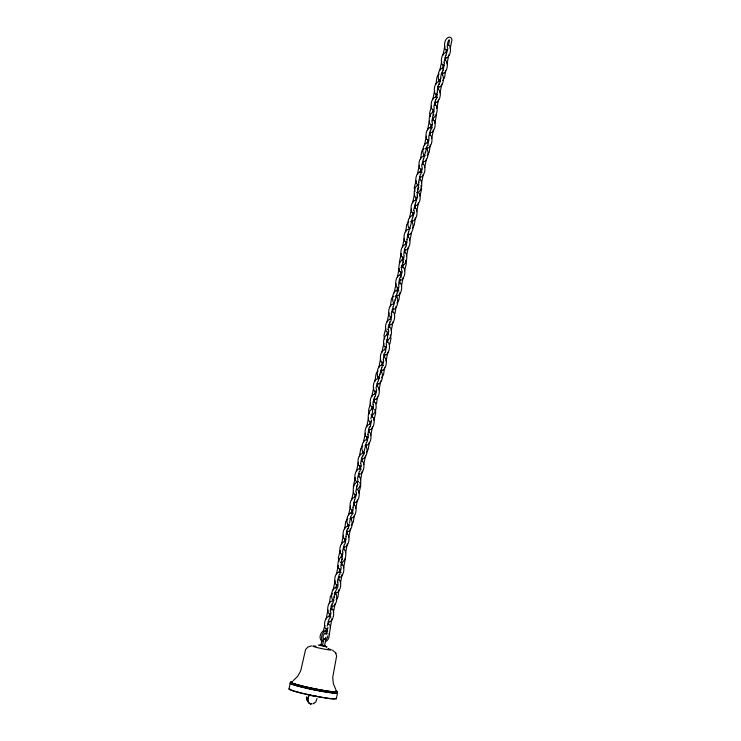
<?xml version="1.0" encoding="UTF-8"?>
<svg xmlns="http://www.w3.org/2000/svg" width="741" height="741" viewBox="0 0 741 741"><rect width="100%" height="100%" fill="white"/><g stroke="black" fill="none" stroke-linecap="round" stroke-linejoin="round"><path stroke-width="1.11" d="M334.154 596.468L333.107 602.544L332.264 603.572M363.442 442.192L365.35 433.263M379.79 374.149L378.475 380.957M425.427 151.822L423.639 159.037M334.274 597.394C334.015 589.188 339.035 590.281 337.813 582.37L337.461 580.972L339.202 574.636M335.191 603.572L333.404 612.288M349.613 522.674L350.669 516.625L352.318 514.18L353.151 507.65M354.402 515.208L353.253 522.34L351.206 525.332M359.876 471.406L361.275 465.311L360.608 463.486L361.756 457.392L363.034 456.002L364.442 449.917M364.572 449.796L366.341 442.442M365.489 455.974L363.701 464.69M369.361 442.34L368.212 449.463L366.425 452.205M387.858 352.216L386.07 360.923M393.008 321.927L391.22 330.634M403.197 277.486L401.409 286.193M408.347 247.207L406.559 255.914M410.588 225.625L412.357 218.262M423.306 174.33L421.518 183.036M425.556 152.748L426.603 146.699L427.844 145.264M426.464 158.926L424.676 167.642M440.886 78.027C440.135 75.684 443.238 69.302 442.849 70.673L443.22 70.59M441.803 84.205L440.015 92.921M445.674 70.562L444.526 77.694L442.738 80.436M317.009 698.541L315.722 702.079L312.906 703.802M288.999 689.047L290.185 683.276M323.196 631.425L324.864 625.302M326.577 631.647A5.363 3.668 -74.5 0 0 321.001 633.444A5.363 3.668 -74.5 0 0 321.603 640.789L321.159 645.216M323.502 645.717L325.188 645.911L322.465 645.522L323.798 639.196L324.447 638.974A3.316 2.269 -74.5 0 0 325.901 637.149M325.827 631.804L326.448 628.785M328.995 616.401L329.402 614.391M341.166 557.075L341.786 554.064M344.324 541.68L344.945 538.661M347.492 526.277L347.9 524.267M359.292 468.803L359.904 465.783M362.451 453.399L362.858 451.389M371.463 409.486L372.084 406.466M374.622 394.082L375.242 391.063M377.79 378.679L378.197 376.669M386.802 334.747L387.219 332.737M389.97 319.352L390.581 316.333M402.141 260.026L402.761 257.016M405.308 244.632L405.92 241.612M420.054 172.755L420.675 169.745M423.426 156.351L423.833 154.341M432.438 112.428L433.059 109.418M435.597 97.034L436.217 94.014M438.765 81.63L439.172 79.62M328.513 624.32L329.134 621.31M331.468 609.926L332.292 605.906M335.821 588.363L336.646 584.343M339.183 571.959L339.804 568.94M343.852 549.6L344.472 546.589M347.01 534.205L347.631 531.186M351.16 513.643L351.771 510.623M354.522 497.239L355.143 494.219M358.811 476.732L359.431 473.712M361.969 461.328L362.59 458.309M366.323 439.765L366.943 436.745M369.481 424.361L370.102 421.342M374.149 402.002L374.77 398.991M377.308 386.607L377.929 383.588M381.661 365.044L382.282 362.025M384.82 349.641L385.237 347.631M389.488 327.272L390.109 324.262M392.656 311.878L393.267 308.858M396.796 291.315L397.621 287.295M400.159 274.911L400.779 271.891M404.827 252.551L405.447 249.541M407.985 237.157L408.606 234.137M412.339 215.585L412.959 212.574M415.497 200.19L416.118 197.171M419.786 179.674L420.406 176.664M422.954 164.28L423.565 161.26M427.298 142.717L427.918 139.697M430.252 128.323L430.873 125.303M435.124 104.953L435.745 101.943M438.283 89.559L438.904 86.54M442.433 68.996L443.257 64.976M445.795 52.592L446.415 49.573M326.79 633.342L327.874 627.432M349.27 523.794L348.446 527.824L346.797 530.269L345.936 536.623M357.495 483.734L357.912 479.214M372.427 411.023L373.455 405.994L373.158 404.354M410.458 225.746L408.68 231.914M440.756 78.148L439.719 83.177L438.07 85.623L437.209 91.977M325.818 639.455L324.521 645.754L320.297 644.929L321.001 644.92M335.756 594.282L336.164 592.263M338.711 579.888L339.332 576.868M341.666 565.494L342.286 562.475M351.095 519.552L351.503 517.542M354.05 505.158L354.67 502.148M366.054 446.684L366.462 444.665M369.009 432.29L369.629 429.271M372.167 416.887L372.584 414.877M381.393 371.963L381.8 369.944M384.347 357.56L384.968 354.55M387.506 342.166L387.923 340.156M396.731 297.224L397.139 295.214M399.482 283.84L400.307 279.82M402.845 267.436L403.465 264.417M412.07 222.504L412.478 220.494M415.025 208.11L415.645 205.1M427.029 149.626L427.437 147.616M429.984 135.233L430.604 132.222M432.939 120.839L433.559 117.828M442.368 74.906L442.775 72.896M445.322 60.512L445.943 57.502M448.481 45.118C451.417 34.197 446.341 42.719 447.407 47.535M329.356 634.064L330.495 626.895L329.726 625.043L328.078 623.959M376.521 403.78L377.604 396.407M395.018 313.647L396.102 306.274M411.477 233.471L409.717 240.519M389.868 343.935L390.989 338.48L390.266 335.034M336.312 698.763L337.498 692.992M306.561 696.873L306.524 700.189M450.213 48.48L452.001 39.764L451.241 37.986L449.62 37.05C444.619 37.624 443.526 45.405 445.295 49.314L447.351 50.231M447.045 63.874L448.777 54.917M436.857 108.316L438.579 99.359M434.874 123.201L436.597 114.234M431.707 138.595L433.439 129.638M417.961 188.779L418.943 187.214M419.915 196.078L421.666 189.029L420.944 185.583M416.748 211.472L418.48 202.515M404.577 270.798L406.337 263.75L405.605 260.304M387.682 337.257L386.089 344.361M379.04 389.97L380.763 381.004M373.899 420.249L375.65 413.2L375.622 411.283L374.594 409.532M370.732 435.643L372.464 426.686M360.543 480.085L362.266 471.128M358.94 493.126L360.691 486.077L360.663 484.16L359.635 482.41M355.773 508.521L357.505 499.564M348.742 537.568L350.465 528.602M345.584 552.962L347.307 544.005M343.602 567.847L345.325 558.881M340.434 583.241L342.166 574.284M330.245 627.683L331.968 618.726M443.201 70.478L444.424 63.004M429.363 121.024L427.622 129.907M433.003 114.92L434.226 107.445M416.016 180.869L414.247 187.862L414.997 191.428M417.665 189.64L418.063 188.696M404.215 238.343L402.474 247.216M399.066 268.622L397.324 277.505M402.706 262.518L404.188 255.654M385.718 328.467L383.949 335.46L384.699 339.026M387.367 337.238L388.793 331.264L388.127 329.439M380.568 358.755L378.827 367.629M367.925 434.708L368.786 428.354L370.444 425.899L371.528 419.99M356.69 486.689L357.088 485.744M341.731 559.566L342.953 552.091M327.902 610.112L326.16 618.994M308.117 701.523A5.363 3.501 -74.9 0 0 308.812 702.848L308.858 702.866A5.363 3.668 -74.5 0 1 308.265 701.903L307.923 700.708A5.363 3.668 -74.5 0 1 309.136 695.382L309.655 694.502M444.832 46.09L442.961 55.186M441.664 61.494L439.802 70.58M434.634 90.532L432.772 99.618M431.475 105.935L429.585 113.141L430.326 116.707M426.325 136.214L424.463 145.301M419.295 165.252L417.433 174.348M420.953 174.024L422.259 168.263L421.694 165.373L423.444 159.028M414.534 193.688L412.663 202.784M411.366 209.092L409.504 218.178M401.177 253.533L399.306 262.62M396.027 283.812L394.166 292.899M388.997 312.85L387.135 321.946M383.857 343.139L381.986 352.234M373.659 387.58L371.797 396.676M370.5 402.984L368.61 410.199L369.351 413.756M368.518 417.868L366.647 426.955M370.046 426.844L370.065 426.964M367.008 442.034L368.314 436.273L368.008 434.634M358.32 462.301L356.458 471.396M355.161 477.704L353.29 486.791M353.559 490.737L351.688 499.832M350.391 506.14L348.529 515.227M343.361 535.178L341.499 544.274M340.202 550.582L338.313 557.788L339.054 561.354M338.22 565.457L336.349 574.553M335.052 580.861L333.191 589.947M329.68 618.67L330.986 612.909L330.31 611.084M316.37 696.197L309.136 695.382A5.363 3.501 -74.9 0 0 308.015 701.125M433.902 114.336L432.92 115.902L431.892 120.931L432.448 123.821L431.04 129.916M412.441 228.033L414.228 225.283L415.312 217.91M403.604 261.934L402.622 263.5L401.427 269.631M357.968 484.262L356.986 485.827L355.791 491.959M342.629 558.983L341.647 560.548L340.795 566.902M336.127 599.802L337.915 597.061L338.998 589.688M445.813 55.269L443.905 62.707M435.625 99.711L433.791 106.815M430.475 129.99L428.65 137.094M427.14 155.406L429.187 152.414L430.271 145.032M420.286 174.431L418.711 182.101M415.516 202.867L413.608 210.305M408.486 231.905L406.911 239.575M407.087 239.649L406.263 246.169L404.614 248.615L403.752 254.969M397.019 292.982L395.194 300.096M393.147 306.626L391.239 314.073M396.843 303.004L398.89 300.012L399.983 292.63M381.68 367.721L379.855 374.826M381.504 377.734L383.551 374.742L384.635 367.369M377.808 381.356L376.058 387.7L376.613 390.59L375.215 396.685M374.65 396.759L372.899 403.095L373.14 404.429M372.667 411.635L370.833 418.748M359.311 471.48L357.477 478.584M354.541 499.916L352.966 507.585M344.352 544.357L342.435 551.795M329.013 619.078L327.179 626.182M446.008 55.269L447.786 49.101L447.583 47.609M439.098 74.007L437.023 76.888L435.93 84.224M435.81 99.711L436.56 98.572L437.385 92.051M415.71 202.867L417.489 196.698L417.285 195.207M412.552 218.271L414.33 212.102L414.126 210.601M408.8 221.605L406.726 224.486L405.633 231.822M393.341 306.635L395.175 299.577M378.123 371.056L376.048 373.936L374.955 381.272M381.874 367.721L383.653 361.552L383.449 360.052M362.784 445.776L360.71 448.657L359.617 455.993M354.735 499.916L356.514 493.747L356.31 492.256M347.825 518.654L345.751 521.534L344.658 528.87M344.537 544.357L345.287 543.218L346.112 536.697M332.487 593.374L330.412 596.255L329.319 603.591M311.489 645.865L307.913 647.004L305.561 649.625L300.744 670.735L297.687 676.32L293.195 680.692M313.36 703.672L313.832 703.487M325.373 641.604L325.66 641.53A5.363 3.668 -74.5 0 0 329.004 633.796M418.887 184.666C414.293 185.796 413.256 193.049 414.997 196.911L417.053 197.828M405.327 247.309L405.41 247.207M385.366 352.188L384.125 353.633L383.264 359.987M362.469 456.076L362.562 455.974M342.574 556.435C337.979 557.565 336.942 564.827 338.683 568.69L340.74 569.597M433.522 117.652L433.893 117.578C437.014 114.92 438.061 109.381 436.338 105.676L434.689 104.592M427.881 145.31L429.085 137.724M424.13 148.654L422.453 149.858L421.685 151.609L420.592 158.945M397.584 292.908L399.047 285.943M393.832 296.243L392.156 297.456L391.387 299.207L390.294 306.542M385.403 352.244L386.607 344.658M357.208 489.421L357.579 489.347C360.7 486.689 361.747 481.15 360.024 477.445L358.375 476.361M339.767 574.562L341.231 567.587M438.857 84.279L439.45 83.9L438.876 84.205M416.637 192.512L418.554 192.299C421.675 189.64 422.722 184.101 420.999 180.396L419.35 179.313M401.678 265.389L403.595 265.176C406.716 262.518 407.763 256.979 406.04 253.274L404.391 252.19M400.862 267.205L402.409 267.066L404.058 268.149C405.781 271.854 404.734 277.403 401.613 280.052L399.325 280.089M390.062 321.992L390.174 322.029C390.516 320.538 387.126 328.328 388.414 329.699L388.071 329.467M386.339 340.11L388.256 339.897C391.378 337.238 392.424 331.699 390.702 327.994L389.053 326.911M371 414.84L372.918 414.627C376.039 411.968 377.086 406.429 375.363 402.724L373.714 401.641M332.246 603.646L332.737 603.6L331.459 604.989L330.254 611.121M323.224 639.27L323.836 639.233M446.462 52.454C441.451 53.028 440.367 60.799 442.136 64.717L444.192 65.634M443.303 67.848C438.292 68.422 437.199 76.203 438.978 80.121L440.589 81.047M439.432 81.491C434.421 82.066 433.328 89.846 435.097 93.755L437.153 94.672M433.994 110.076L431.938 109.159C430.169 105.241 431.262 97.469 436.264 96.895L437.551 97.599M434.282 111.771C429.28 112.345 428.187 120.125 429.956 124.043L432.012 124.951M428.854 140.355L426.797 139.438C425.028 135.52 426.112 127.748 431.123 127.174L432.401 127.878M427.965 142.568C422.954 143.143 421.861 150.923 423.639 154.841L425.251 155.777M424.093 156.212C419.082 156.786 417.989 164.567 419.767 168.476L421.814 169.393M418.656 184.796L416.599 183.879C414.83 179.961 415.923 172.19 420.934 171.616L422.213 172.32M416.164 200.051C411.153 200.626 410.069 208.397 411.839 212.315L413.895 213.232M413.006 215.446C407.995 216.02 406.902 223.801 408.68 227.719L410.292 228.645M409.134 229.089C404.123 229.664 403.03 237.435 404.799 241.353L406.855 242.27M405.966 244.493C400.964 245.058 399.871 252.838 401.641 256.757L403.697 257.664M403.984 259.369C398.982 259.943 397.889 267.723 399.658 271.632L401.715 272.549M400.825 274.772C395.814 275.346 394.731 283.118 396.5 287.036L398.556 287.953M393.795 303.81C388.784 304.384 387.691 312.165 389.47 316.074L391.517 316.991M390.637 319.214C385.626 319.788 384.533 327.559 386.302 331.477L388.358 332.394M390.072 321.927L390.924 320.89L391.748 314.369M388.645 334.098C383.643 334.673 382.551 342.453 384.32 346.371L386.376 347.279M385.487 349.502C380.476 350.076 379.383 357.847 381.161 361.765L383.217 362.682M378.456 378.54C373.445 379.114 372.353 386.895 374.122 390.813L376.178 391.72M375.289 393.943C370.287 394.518 369.194 402.289 370.963 406.207L373.019 407.124M373.307 408.819C368.305 409.393 367.212 417.174 368.981 421.092L371.037 422M370.148 424.223C365.137 424.797 364.053 432.568 365.822 436.486L367.879 437.403M366.99 439.617C361.978 440.191 360.886 447.972 362.664 451.89L364.276 452.825M360.839 466.441L358.792 465.533C357.014 461.615 358.107 453.835 363.118 453.26L364.396 453.974M357.681 481.845L355.624 480.928C353.855 477.009 354.948 469.238 359.95 468.664L361.238 469.368M358.348 481.696C353.346 482.271 352.253 490.051 354.022 493.969L356.078 494.877M355.189 497.1C350.178 497.674 349.085 505.445 350.864 509.363L352.92 510.28M348.159 526.138C343.148 526.712 342.055 534.493 343.824 538.401L345.88 539.318M344.991 541.541C339.989 542.116 338.896 549.887 340.665 553.805L342.722 554.722M337.581 585.001L335.525 584.084C333.756 580.166 334.839 572.395 339.85 571.82L341.129 572.524M336.692 587.215C331.681 587.789 330.588 595.569 332.366 599.488L333.978 600.423M332.82 600.858C327.809 601.433 326.716 609.213 328.495 613.131L330.542 614.039M327.383 629.442L325.327 628.525C323.558 624.607 324.651 616.836 329.662 616.262L330.94 616.966M318.26 645.04L327.077 646.986L324.864 646.235M309.84 703.635L309.256 703.311L311.507 703.922L309.831 703.552L310.729 703.848M321.177 644.948L319.945 644.818L322.511 645.494M322.233 645.467L321.085 645.226M323.78 645.439L325.049 645.809L323.836 645.476M310.442 703.793L308.812 702.848M321.9 640.974L323.113 641.206A5.363 3.668 -74.5 0 1 322.326 634.213A5.363 3.668 -74.5 0 1 327.642 631.665M309.414 695.058L308.765 694.863M332.533 650.153L335.497 652.673L336.627 656.017L332.728 677.367L333.348 683.647L335.803 689.528M448.046 44.747L449.694 45.831C451.417 49.536 450.371 55.084 447.249 57.733L444.961 57.77M444.878 60.151L446.527 61.234C448.259 64.939 447.212 70.478 444.081 73.137L441.803 73.164M437.931 86.808L440.21 86.78C443.34 84.122 444.387 78.574 442.655 74.878L441.377 73.98M437.848 89.189L439.496 90.272C441.219 93.977 440.182 99.526 437.051 102.175L434.772 102.212M432.707 119.468L434.356 120.551C436.079 124.256 435.032 129.805 431.91 132.454L429.623 132.491M429.548 134.871L431.188 135.955C432.92 139.66 431.873 145.199 428.752 147.857L426.464 147.885M425.667 148.515L427.316 149.599C429.048 153.304 428.002 158.843 424.871 161.501L422.592 161.529M422.509 163.909L424.158 164.993C425.89 168.698 424.843 174.246 421.712 176.895L419.434 176.932M417.748 192.345L419.397 193.429C421.12 197.134 420.073 202.682 416.951 205.331L414.664 205.368M414.58 207.749L416.229 208.832C417.961 212.537 416.914 218.076 413.793 220.735L411.505 220.762M410.709 221.392L412.357 222.467C414.089 226.172 413.043 231.72 409.912 234.378L407.633 234.406M407.55 236.787L409.199 237.87C410.922 241.575 409.884 247.124 406.753 249.773L404.475 249.8M399.251 282.469L400.89 283.553C402.622 287.258 401.576 292.797 398.454 295.455L396.166 295.483M395.37 296.113L397.019 297.197C398.751 300.902 397.704 306.441 394.582 309.099L392.295 309.127M392.211 311.507L393.86 312.591C395.592 316.296 394.545 321.844 391.415 324.493L389.136 324.53M387.071 341.796L388.71 342.879C390.442 346.584 389.395 352.132 386.274 354.782L383.986 354.819M383.903 357.199L385.552 358.283C387.284 361.988 386.237 367.527 383.106 370.185L380.828 370.213M376.956 383.857L379.235 383.829C382.365 381.17 383.412 375.631 381.68 371.926L380.402 371.028M376.873 386.237L378.521 387.321C380.244 391.026 379.207 396.574 376.076 399.223L373.797 399.26M371.732 416.516L373.381 417.6C375.103 421.305 374.057 426.853 370.935 429.502L368.647 429.539M368.564 431.92L370.213 433.003C371.945 436.708 370.898 442.257 367.777 444.906L365.489 444.933M361.617 458.577L363.896 458.549C367.027 455.891 368.073 450.352 366.341 446.647L365.063 445.749M361.534 460.958L363.183 462.041C364.915 465.746 363.868 471.295 360.737 473.944L358.459 473.981M356.773 489.393L358.422 490.477C360.145 494.182 359.098 499.73 355.976 502.379L353.689 502.417M353.605 504.797L355.254 505.881C356.986 509.586 355.939 515.125 352.809 517.783L350.53 517.811M346.658 531.454L348.937 531.427C352.068 528.768 353.114 523.229 351.382 519.524L350.104 518.626M346.575 533.835L348.224 534.919C349.947 538.624 348.909 544.172 345.778 546.821L343.5 546.858M343.416 549.238L345.065 550.322C346.788 554.027 345.741 559.566 342.62 562.224L340.332 562.252M341.434 564.114L343.083 565.198C344.806 568.903 343.759 574.451 340.638 577.1L338.35 577.137M338.267 579.518L339.915 580.601C341.647 584.306 340.601 589.845 337.479 592.504L335.191 592.531M334.395 593.161L336.043 594.245C337.776 597.95 336.729 603.489 333.598 606.147L331.32 606.175M331.236 608.556L332.885 609.639C334.617 613.344 333.57 618.892 330.44 621.542L328.161 621.579M398.945 290.88L397.667 290.166C392.656 290.741 391.563 298.521 393.341 302.439L393.675 302.661M383.606 365.609L382.328 364.896C377.317 365.47 376.224 373.251 377.993 377.169L379.614 378.105M353.309 513.207L352.031 512.494C347.02 513.068 345.927 520.849 347.705 524.767L349.317 525.693M360.552 463.523L360.7 463.44M401.483 269.594L402.15 271.419L401.122 276.449L399.464 278.894L398.602 285.257M335.96 653.488L335.497 652.673M417.109 195.133L418.887 182.166M335.895 691.353A24.036 1.723 11.6 0 1 314.768 689.436A24.036 1.723 11.6 0 1 291.509 682.405M335.914 691.473A24.082 1.723 11.6 0 1 314.74 689.547A24.082 1.723 11.6 0 1 291.445 682.507M335.849 691.112A23.934 1.714 11.6 0 1 314.805 689.204A23.934 1.714 11.6 0 1 291.648 682.202M336.673 691.918A24.11 1.723 11.6 0 1 313.536 689.426A24.11 1.723 11.6 0 1 291.398 682.618M335.914 691.603A24.11 1.723 11.6 0 1 336.321 691.77M336.664 692.048A24.129 1.723 11.6 0 1 312.915 689.426A24.129 1.723 11.6 0 1 291.732 682.73M336.118 690.945A23.721 1.695 11.6 0 1 313.693 688.648A23.721 1.695 11.6 0 1 292.297 681.942M336.164 691.047A23.795 1.704 11.6 0 1 313.675 688.75A23.795 1.704 11.6 0 1 292.204 682.016M336.053 690.834A23.638 1.686 11.6 0 1 313.712 688.546A23.638 1.686 11.6 0 1 292.389 681.868M328.652 648.866A9.392 0.667 11.6 0 1 328.383 649.792A9.392 0.667 11.6 0 1 315.24 647.069A9.392 0.667 11.6 0 1 316.064 646.254M327.976 648.681A9.392 0.667 11.6 0 1 328.319 648.773M336.923 692.437A24.147 1.723 11.6 0 1 313.462 689.797A24.147 1.723 11.6 0 1 290.954 682.998M335.969 698.346A24.147 1.723 11.6 0 1 311.683 695.447A24.147 1.723 11.6 0 1 289.768 688.769M334.997 698.411A22.804 1.63 11.6 0 1 329.273 698.393M328.504 698.291A22.804 1.63 11.6 0 1 324.086 697.652M323.104 697.494A22.804 1.63 11.6 0 1 305.672 694.039M304.616 693.798A22.804 1.63 11.6 0 1 302.569 693.307M301.578 693.067A22.804 1.63 11.6 0 1 294.214 691.057M293.603 690.862A22.804 1.63 11.6 0 1 290.426 689.51M327.105 633.787A3.316 2.269 -74.5 0 0 323.771 634.583A3.316 2.269 -74.5 0 0 323.697 639.103L325.957 639.4A3.316 2.269 -74.5 0 0 327.754 635.889M325.595 633.37A3.316 2.269 -74.5 0 1 326.179 634.667M400.844 277.18L400.27 277.486L400.844 277.18M348.177 528.546L347.603 528.852L348.177 528.546M337.711 582.231L337.377 581.741L337.701 582.306"/></g></svg>
